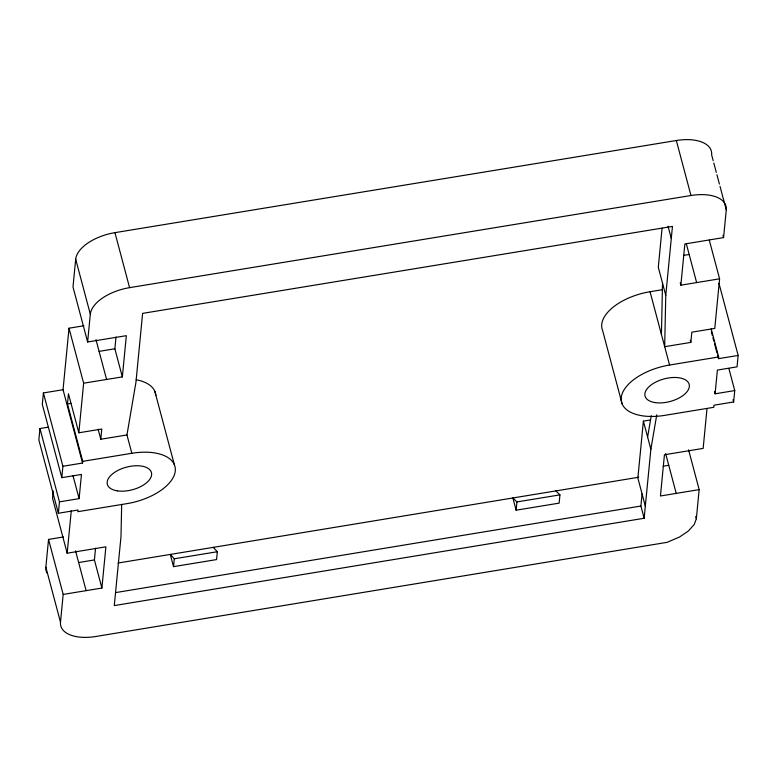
<?xml version="1.0" encoding="UTF-8"?>
<svg xmlns="http://www.w3.org/2000/svg" width="777" height="777" viewBox="0 0 777 777"><rect width="100%" height="100%" fill="white"/><g stroke="black" fill="none" stroke-linecap="round" stroke-linejoin="round"><path stroke-width="1.17" d="M121.678 504.39L120.989 536.616L114.277 605.584L644.143 518.259L650.864 449.252L656.759 414.831M661.431 334.469L662.519 283.168M48.038 427.204L39.957 428.525L38.85 439.918L58.362 513.247L78.011 510.023L77.846 511.684L126.962 503.632A47.115 24.126 -14.9 0 0 175.281 470.93A47.115 24.126 -14.9 0 0 131.837 453.282L126.952 434.955L135.926 382.41L142.609 313.374L672.455 226.408L665.772 295.396L664.675 346.697L690.85 342.395L691.841 332.177L714.782 328.409L719.589 278.817L709.284 240.112M83.916 325.748L69.007 328.205L63.044 389.714L43.405 392.939L42.298 404.341L61.81 477.67L81.449 474.446L79.108 498.63L59.46 501.855L58.362 513.247M47.067 573.183A38.277 19.6 -14.9 0 1 45.853 567.161L48.543 539.423L63.461 536.965M53.234 490.967L52.535 498.203L67.172 553.205L105.886 546.823L101.894 588.053L63.18 594.424L60.489 622.163A38.277 19.6 -14.9 0 0 95.794 636.489L667.161 542.327L679.622 536.946L688.373 531.021L694.269 524.397L696.338 518.774L699.164 489.607L688.577 449.825M713.189 160.693L711.635 154.837A38.277 19.6 -14.9 0 0 676.33 140.511L114.947 232.653A38.277 19.6 -14.9 0 0 75.69 259.217L72.999 286.985L87.626 341.987L126.34 335.674L122.348 376.894L83.634 383.197L78.836 432.789L101.777 429.021L100.787 439.248L126.952 434.955M61.81 477.67L62.908 466.268L82.556 463.043L82.721 461.344L67.463 403.991L68.454 393.774L78.836 432.789M67.172 553.205L71.29 510.674M87.626 341.987L90.317 314.219L75.69 259.217M101.894 588.053L94.415 559.945L95.561 548.164M122.348 376.894L114.87 348.786L116.006 337.004M173.533 566.647L170.28 554.428L213.296 547.367L217.317 551.719L216.55 559.586L173.533 566.647L174.301 558.78L170.28 554.428L118.017 563.034M516.122 510.198L512.869 497.97L555.885 490.909L559.945 494.862L559.139 503.137L516.122 510.198L516.928 501.923L512.869 497.97L213.296 547.367M650.339 419.998L643.385 421.134L637.868 478.088L645.347 506.196M662.082 228.127L658.294 267.278L665.772 295.396M719.589 278.817L680.866 285.178L684.858 243.959L723.581 237.597L726.272 209.839L720.036 186.431M706.992 408.799L703.156 448.407L664.442 454.759L660.45 495.988L699.164 489.607M728.865 368.463L734.741 390.578L715.102 393.803L717.404 370.066L737.043 366.841L738.15 355.439L718.958 283.294M738.15 355.439L718.502 358.663L718.667 356.964L711.188 328.856M718.667 356.964L669.56 365.025A47.115 24.126 -14.9 0 0 621.231 397.727A47.115 24.126 -14.9 0 0 664.685 415.365L713.791 407.303L713.995 405.196L733.643 401.971L734.741 390.578M644.143 518.259L640.889 506.031L642.093 493.978M647.61 437.024L651.272 415.666M683.527 255.4L689.16 254.477M663.111 466.21L668.744 465.277M555.885 490.909L638.762 477.224M115.802 592.569L640.889 506.031M90.317 314.219A38.277 19.6 -14.9 0 1 129.584 287.645L690.967 195.503A38.277 19.6 -14.9 0 1 726.272 209.839M95.989 339.656L99.097 351.379L114.87 348.786M622.163 403.991L602.661 330.681A47.115 24.126 -14.9 0 1 650.058 291.725L661.946 289.772M67.463 403.991L70.901 403.428M82.721 461.344L131.837 453.282M78.642 562.529L94.415 559.945M516.928 501.923L559.945 494.862M174.301 558.78L217.317 551.719M99.097 351.379L106.585 379.419M713.81 163.034L716.307 172.387M716.928 174.728L719.415 184.091M722.96 235.266L723.581 237.597M676.33 140.511L690.967 195.503M733.022 399.65L733.643 401.971M711.382 331.886L712.315 335.382M712.927 337.713L713.859 341.2M714.481 343.531L716.957 352.836M717.579 355.167L718.502 358.663M686.363 243.949L696.639 282.585M714.481 391.482L715.102 393.803M668.035 226.224L671.289 238.442M680.244 282.838L680.866 285.178M690.258 340.18L690.85 342.395M650.058 291.725L669.56 365.025M695.716 516.433L696.338 518.774M665.636 453.583L676.223 493.385M643.385 421.134L650.864 449.252M114.947 232.653L129.584 287.645M154.837 391.336L174.349 464.665M98.125 429.254L100.787 439.248M69.007 328.205L83.634 383.197M63.044 389.714L82.556 463.043M72.941 475.456L79.108 498.63M43.405 392.939L62.908 466.268M75.534 550.844L86.121 590.637M39.957 428.525L59.46 501.855M48.543 539.423L63.18 594.424M45.853 567.161L60.489 622.163M136.179 379.778A47.115 24.126 -14.9 0 1 155.808 395.435M654.982 402.583A22.824 11.684 -14.9 0 0 689.345 386.548A22.824 11.684 -14.9 0 0 657.031 381.458A22.824 11.684 -14.9 0 0 654.982 402.583M117.259 490.841A22.824 11.684 -14.9 0 0 151.622 474.805A22.824 11.684 -14.9 0 0 119.308 469.726A22.824 11.684 -14.9 0 0 117.259 490.841"/></g></svg>
